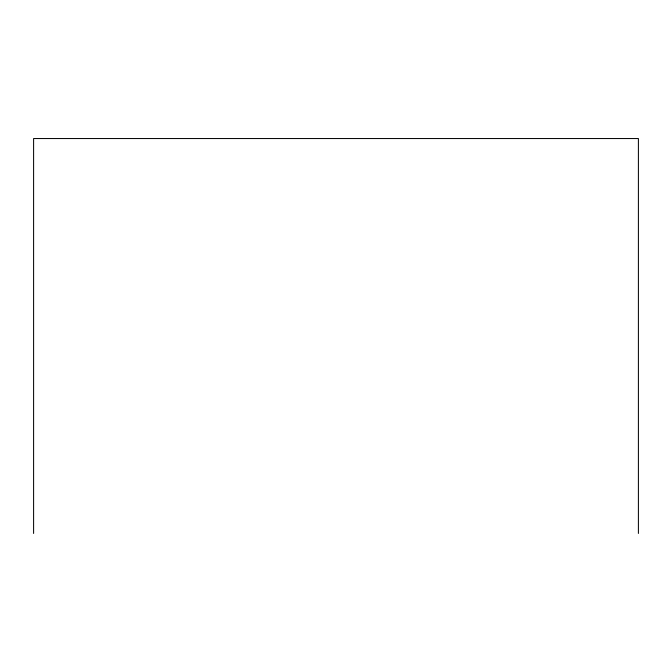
<?xml version="1.0" encoding="UTF-8"?>
<svg xmlns="http://www.w3.org/2000/svg" width="672" height="672" viewBox="0 0 672 672"><rect width="100%" height="100%" fill="white"/><g stroke="black" fill="none" stroke-linecap="round" stroke-linejoin="round"><path stroke-width="1.01" d="M638.4 533.459L638.4 138.541L33.6 138.541L33.6 533.459"/></g></svg>
